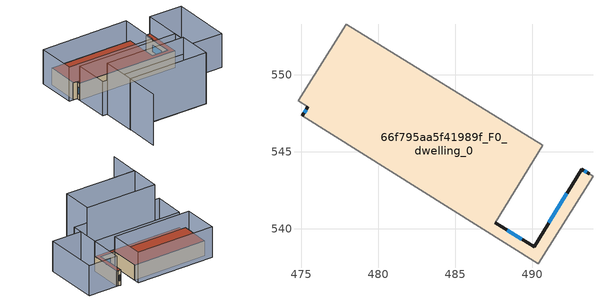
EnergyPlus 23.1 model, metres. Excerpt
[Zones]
66f795aa5f41989f_F0_dwelling_0
 floor ground (EU_floor_Construction): 490.69,545.42 487.59,540.4 490.11,538.84 493.22,543.87 493.68,543.58 493.94,543.42 490.38,537.74 475.08,547.35 475.42,547.92 474.79,548.31 477.93,553.26 z0
 wall outside (EU_wall_Construction): 493.68,543.58 493.22,543.87 490.11,538.84 487.59,540.4 / 475.42,547.92 475.08,547.35 z0:3
 wall adiabatic (EU_wall_Construction): 475.08,547.35 490.38,537.74 493.94,543.42 493.68,543.58 / 487.59,540.4 490.69,545.42 477.93,553.26 474.79,548.31 475.42,547.92 z0:3
 window (EU_Window_Construction): 489.33,539.32 488.38,539.91 / 492.25,542.3 491.08,540.4 / 493.54,543.67 493.36,543.78 / 475.31,547.74 475.18,547.53 z0.93:2.07
 roof outside (EU_roof_Construction): 490.38,537.74 493.94,543.42 493.68,543.58 493.22,543.87 490.11,538.84 487.59,540.4 490.69,545.42 477.93,553.26 474.79,548.31 475.42,547.92 475.08,547.35 z3
shading: 466.18,531.35 469.42,536.51 / 469.42,536.51 481.55,528.89 / 472.62,541.7 484.83,534.03 / 484.83,534.03 481.58,528.87 / 481.58,528.87 469.38,536.53 / 469.38,536.53 472.62,541.7 z0:9; 493.91,543.44 498.96,540.29 / 498.96,540.29 493.23,531.1 / 493.23,531.1 488.18,534.25 / 488.18,534.25 493.91,543.44 / 475.08,547.35 490.37,537.74 / 490.37,537.74 487.13,532.58 / 487.13,532.58 471.83,542.19 / 471.83,542.19 475.08,547.35 / 477.81,554.64 491.26,546.33 / 491.26,546.33 487.59,540.4 / 487.59,540.4 474.15,548.7 / 474.15,548.7 477.81,554.64 z0:6
[Building]
EU S2 Campaign: North Axis=0; Terrain=City; Solar Distribution=FullExterior
[Site:Location]
Montreal-Trudeau.Intl.AP: Latitude=45.4667; Longitude=-73.75; Time Zone=-5; Elevation=36
[SizingPeriod:WeatherFileDays]
AnnualSizingPeriod: Begin Month=1; Begin Day of Month=1; End Month=12; End Day of Month=31; Day of Week for Start Day=Monday; Use Weather File Daylight Saving Period=No; Use Weather File Rain and Snow Indicators=No
[MATERIAL]
EU_InternalMass_Material: Roughness=MediumRough; Thickness=0.1; Conductivity=1; Density=1800; Specific Heat=900; Thermal Absorptance=0.9; Solar Absorptance=0.7; Visible Absorptance=0.7
[MATERIAL:NOMASS] Roughness=MediumRough; Thermal Absorptance=0.9; Solar Absorptance=0.7; Visible Absorptance=0.7
Name | Thermal Resistance
EU_wall_NoMass; EU_floor_NoMass | 1.51479
EU_roof_NoMass | 2.84114
[WINDOWMATERIAL:SIMPLEGLAZINGSYSTEM]
EU_Window_SimpleGlazing: UFactor=3.53504; Solar Heat Gain Coefficient=0.8; Visible Transmittance=0.8
[CONSTRUCTION]
EU_wall_Construction: EU_wall_NoMass
EU_roof_Construction: EU_roof_NoMass
EU_floor_Construction: EU_floor_NoMass
EU_Window_Construction: EU_Window_SimpleGlazing
EU_InternalMass_Construction: EU_InternalMass_Material
[ZONE]
66f795aa5f41989f_F0_dwelling_0: Type=1; Multiplier=1; Ceiling Height=autocalculate; Volume=319.211; Floor Area=autocalculate; Part of Total Floor Area=Yes
[INTERNALMASS]
66f795aa5f41989f_F0_dwelling_0_EU_InternalMass: Construction=EU_InternalMass_Construction; Zone or ZoneList=66f795aa5f41989f_F0_dwelling_0; Surface Area=106.404
[OTHEREQUIPMENT]
EU_Step8_InternalGain_66f795aa5f41989f_F0_dwelling_0_f000: Fuel Type=Electricity; Zone or ZoneList or Space or SpaceList=66f795aa5f41989f_F0_dwelling_0; Schedule=EU_Step8_GainSchedule_66f795aa5f41989f_F0_dwelling_0_f000; Design Level Calculation Method=Watts/Area; Power per Zone Floor Area=1; Fraction Latent=0; Fraction Radiant=0; Fraction Lost=0; Carbon Dioxide Generation Rate=0; EndUse Subcategory=EU_Step8_InternalGains
[ZONEVENTILATION:DESIGNFLOWRATE]
EU_ConstantAir_66f795aa5f41989f_F0_dwelling_0: Zone or ZoneList or Space or SpaceList=66f795aa5f41989f_F0_dwelling_0; Schedule=EU_AlwaysOn; Design Flow Rate Calculation Method=AirChanges/Hour; Air Changes per Hour=0.775154; Ventilation Type=Natural; Fan Pressure Rise=0; Fan Total Efficiency=1; Constant Term Coefficient=1; Temperature Term Coefficient=0; Velocity Term Coefficient=0; Velocity Squared Term Coefficient=0; Minimum Indoor Temperature=-100; Maximum Indoor Temperature=100; Delta Temperature=-100; Minimum Outdoor Temperature=-100; Maximum Outdoor Temperature=100; Maximum Wind Speed=40
[HVACTEMPLATE:THERMOSTAT]
EU_HeatOnly_66f795aa5f41989f_F0_dwelling_0: Constant Heating Setpoint=20; Constant Cooling Setpoint=50
[HVACTEMPLATE:ZONE:IDEALLOADSAIRSYSTEM]
66f795aa5f41989f_F0_dwelling_0: Template Thermostat=EU_HeatOnly_66f795aa5f41989f_F0_dwelling_0; System Availability Schedule=EU_AlwaysOn; Maximum Heating Supply Air Temperature=50; Minimum Cooling Supply Air Temperature=13; Maximum Heating Supply Air Humidity Ratio=0.0156; Minimum Cooling Supply Air Humidity Ratio=0.0077; Heating Limit=NoLimit; Cooling Limit=NoLimit; Heating Availability Schedule=EU_AlwaysOn; Cooling Availability Schedule=EU_CoolingOff; Dehumidification Control Type=ConstantSensibleHeatRatio; Cooling Sensible Heat Ratio=0.7; Dehumidification Setpoint=60; Humidification Control Type=None; Humidification Setpoint=30; Outdoor Air Method=None; Outdoor Air Flow Rate per Person=0.00944; Outdoor Air Flow Rate per Zone Floor Area=0; Outdoor Air Flow Rate per Zone=0; Demand Controlled Ventilation Type=None; Outdoor Air Economizer Type=NoEconomizer; Heat Recovery Type=None; Sensible Heat Recovery Effectiveness=0.7; Latent Heat Recovery Effectiveness=0.65
[SIZING:ZONE]
66f795aa5f41989f_F0_dwelling_0: Zone Cooling Design Supply Air Temperature Input Method=SupplyAirTemperature; Zone Cooling Design Supply Air Temperature=13; Zone Heating Design Supply Air Temperature Input Method=SupplyAirTemperature; Zone Heating Design Supply Air Temperature=50; Zone Cooling Design Supply Air Humidity Ratio=0.008; Zone Heating Design Supply Air Humidity Ratio=0.008; Cooling Design Air Flow Method=DesignDay; Cooling Design Air Flow Rate=0; Cooling Minimum Air Flow per Zone Floor Area=0.000762; Cooling Minimum Air Flow=0; Cooling Minimum Air Flow Fraction=0.2; Heating Design Air Flow Method=DesignDay; Heating Design Air Flow Rate=0; Heating Maximum Air Flow per Zone Floor Area=0.002032; Heating Maximum Air Flow=0.141576; Heating Maximum Air Flow Fraction=0.3; Account for Dedicated Outdoor Air System=No; Dedicated Outdoor Air System Control Strategy=NeutralSupplyAir; Dedicated Outdoor Air Low Setpoint Temperature for Design=autosize; Dedicated Outdoor Air High Setpoint Temperature for Design=autosize; Zone Load Sizing Method=Sensible Load Only No Latent Load; Zone Latent Cooling Design Supply Air Humidity Ratio Input Method=HumidityRatioDifference; Zone Cooling Design Supply Air Humidity Ratio Difference=0.005; Zone Latent Heating Design Supply Air Humidity Ratio Input Method=HumidityRatioDifference; Zone Humidification Design Supply Air Humidity Ratio Difference=0.005
[SCHEDULE:CONSTANT]
Name | Hourly Value
EU_AlwaysOn | 1
EU_CoolingOff | 0
[SCHEDULE:FILE]
EU_Step8_GainSchedule_66f795aa5f41989f_F0_dwelling_0_f000: File=../../schedules/66f795aa5f41989f/66f795aa5f41989f_F0_dwelling_0_f000_gain.csv; Column Number=1; Rows to Skip at Top=0; Number of Hours of Data=8760; Column Separator=Comma; Interpolate to Timestep=No; Minutes per Item=60; Adjust Schedule for Daylight Savings=Yes
